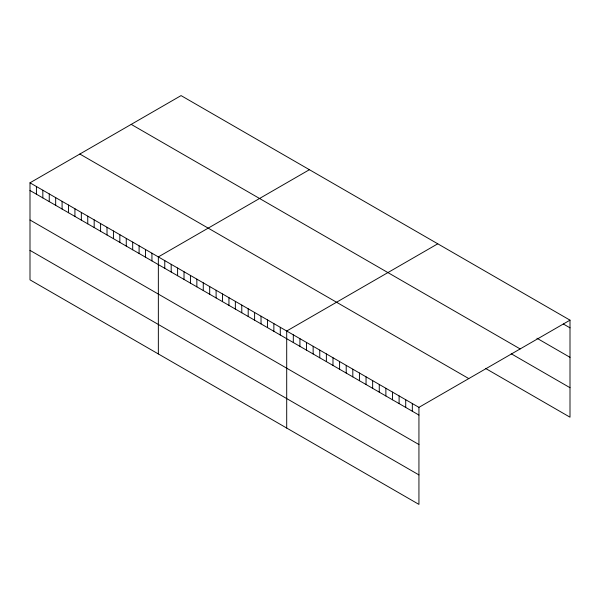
<?xml version="1.0" encoding="UTF-8"?>
<svg xmlns="http://www.w3.org/2000/svg" width="600" height="600" viewBox="0 0 600 600"><rect width="100%" height="100%" fill="white"/><g stroke="black" fill="none" stroke-linecap="round" stroke-linejoin="round"><path stroke-width="0.9" d="M30 182.812L418.935 407.362L418.935 504.397L30 279.847L30 182.812L181.065 95.602L570 320.153L570 417.188L485.513 368.407M309.413 169.703L158.347 256.913L158.347 353.955M437.76 243.803L286.702 331.02L286.702 428.055M418.935 407.362L570 320.153M563.385 324.022L570 327.84M536.94 338.235L570 357.322M131.212 124.38L520.148 348.93M511.23 353.767L570 387.705M79.852 154.035L468.787 378.585M30 190.5L418.935 415.058M30 219.99L418.935 444.54M30 250.365L418.935 474.915M412.327 403.545L412.327 411.24M405.713 399.728L405.713 407.423M399.105 395.91L399.105 403.605M392.49 392.092L392.49 399.787M385.875 388.275L385.875 395.97M379.267 384.457L379.267 392.153M372.653 380.64L372.653 388.335M366.045 376.83L366.045 384.518M359.43 373.013L359.43 380.7M352.815 369.195L352.815 376.882M346.207 365.377L346.207 373.065M339.593 361.56L339.593 369.248M332.985 357.743L332.985 365.43M326.37 353.925L326.37 361.612M319.763 350.108L319.763 357.795M313.147 346.29L313.147 353.978M306.532 342.472L306.532 350.16M299.925 338.655L299.925 346.343M293.31 334.837L293.31 342.525M280.282 327.315L280.282 335.002M273.862 323.61L273.862 331.298M267.45 319.905L267.45 327.593M261.03 316.2L261.03 323.888M254.61 312.495L254.61 320.183M248.197 308.79L248.197 316.478M241.778 305.085L241.778 312.772M235.358 301.38L235.358 309.067M228.945 297.675L228.945 305.362M222.525 293.97L222.525 301.657M216.105 290.265L216.105 297.952M209.692 286.56L209.692 294.248M203.272 282.855L203.272 290.543M196.853 279.15L196.853 286.837M190.44 275.445L190.44 283.132M184.02 271.74L184.02 279.428M177.6 268.028L177.6 275.722M171.188 264.322L171.188 272.017M164.767 260.618L164.767 268.312M151.935 253.208L151.935 260.903M145.515 249.502L145.515 257.197M139.095 245.798L139.095 253.493M132.683 242.093L132.683 249.788M126.262 238.388L126.262 246.083M119.843 234.683L119.843 242.377M113.43 230.978L113.43 238.673M107.01 227.272L107.01 234.968M100.59 223.567L100.59 231.263M94.177 219.862L94.177 227.558M87.758 216.157L87.758 223.853M81.338 212.452L81.338 220.147M74.925 208.748L74.925 216.442M68.505 205.042L68.505 212.737M62.085 201.337L62.085 209.032M55.672 197.632L55.672 205.327M49.252 193.928L49.252 201.623M42.832 190.222L42.832 197.917M36.42 186.517L36.42 194.212"/></g></svg>
